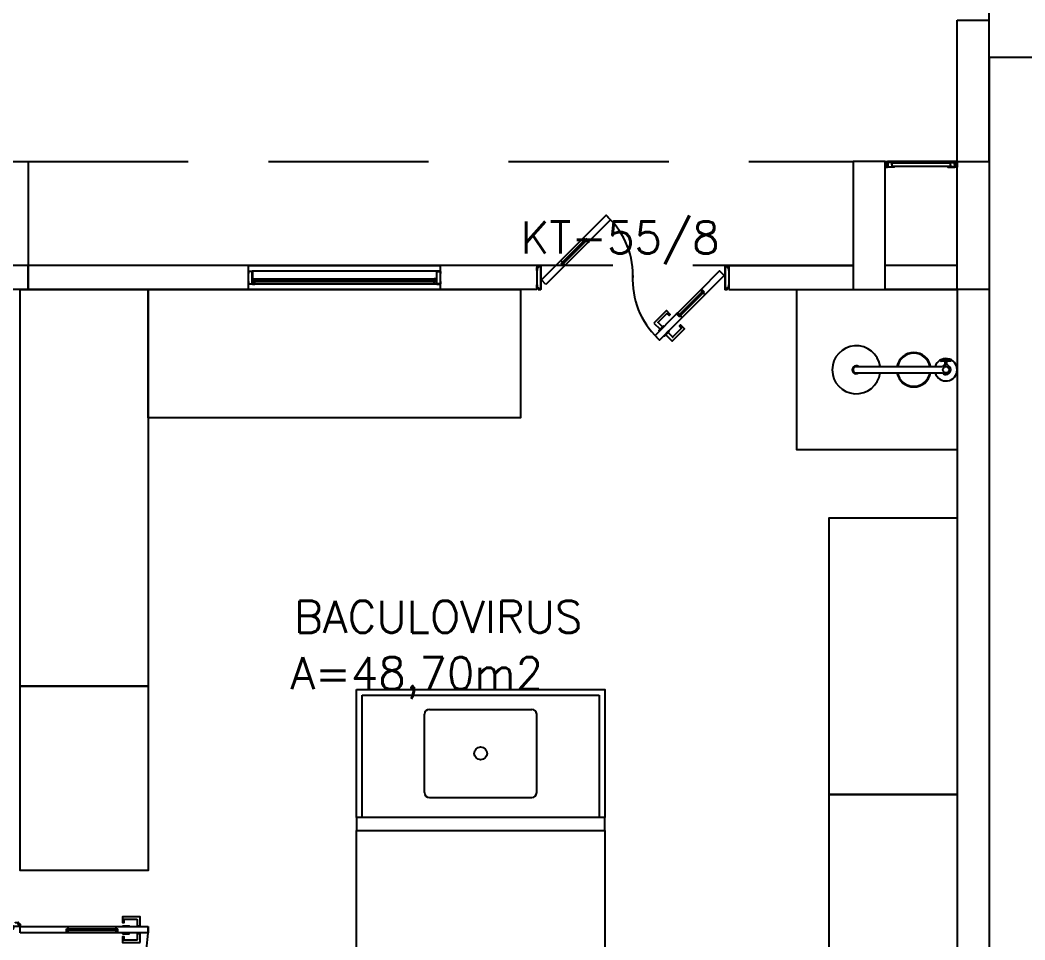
# Model space of a CAD drawing. Header units: millimetres. Extents: x 2128 to 2646, y 1972 to 2207.
# Drawn here: x 2432.61 to 2438.88, y 2131.78 to 2137.52 of the extents above; entities that cross this region are included whole.
import ezdxf

# ---------------------------------------------------------------- set-up
doc = ezdxf.new("R2010")
doc.units = ezdxf.units.MM
doc.linetypes.add('HIDDEN', pattern=[0.375, 0.25, -0.125])
for name, color, linetype in [('A-WC', 2, 'Continuous'), ('AR-ALV', 2, 'Continuous'), ('AR-BANCADAS', 1, 'Continuous'), ('AR-CHUVEIRO', 1, 'Continuous'), ('AR-ESQ', 1, 'Continuous'), ('AR-ESTC', 3, 'Continuous'), ('AR-INSERÇÃO', 4, 'Continuous'), ('AR-LAY-OUT-EQUIPAMENTOS', 1, 'Continuous'), ('AR-PEITORIL', 1, 'Continuous'), ('AR-PISO', 1, 'Continuous'), ('AR-PORTA', 1, 'Continuous'), ('BC- VISTA', 1, 'Continuous'), ('BC-CORTE', 14, 'Continuous'), ('BC-CUBA', 1, 'Continuous'), ('DT-ESQ-BAGUETE-C', 1, 'Continuous'), ('DT-ESQ-BAGUETE-V', 1, 'Continuous'), ('DT-ESQ-CHAPA DOBRADA-V', 1, 'Continuous'), ('DT-ESQ-MARCO-V', 1, 'Continuous'), ('DT-ESQ-PERFIL CADEIRA-C', 2, 'Continuous'), ('DT-ESQ-PERFIL CADEIRA-V', 2, 'Continuous'), ('DT-ESQ-PERFIL U-C', 2, 'Continuous'), ('DT-ESQ-VENEZIANA-C', 1, 'Continuous'), ('DT-ESQ-VENEZIANA-V', 1, 'Continuous'), ('DT-ESQ-VIDRO-C', 2, 'Continuous'), ('DT-TXTMOD', 1, 'Continuous'), ('ENDEREÇO', 2, 'Continuous'), ('ibio', 2, 'Continuous'), ('maçaneta', 1, 'Continuous'), ('mov', 1, 'Continuous'), ('PM-PERFIL U-C', 2, 'Continuous'), ('PM-VIDRO', 2, 'Continuous'), ('pm1', 2, 'Continuous'), ('pm2', 2, 'Continuous'), ('PROJ', 1, 'HIDDEN'), ('TEXTO', 2, 'Continuous'), ('Área', 2, 'Continuous')]:
    doc.layers.add(name, color=color, linetype=linetype)
doc.styles.add('S10', font='simplex.shx', dxfattribs={"height": 0.1})
doc.styles.add('UNB-100', font='simplex.shx', dxfattribs={"height": 0.2})
doc.styles.add('UNB1-100', font='simplex.shx', dxfattribs={"height": 0.2})

# ---------------------------------------------------------------- blocks, each defined once
blk = doc.blocks.new('BOX')
at = {"color": 1}
for p, q in [((-0.057, -0.1399), (-0.057, -0.1999)), ((-0.053, -0.1399), (-0.053, -0.1999)), ((-0.03, -0.1649), (-0.053, -0.1649)), ((-0.03, -0.1749), (-0.053, -0.1749)), ((-0.02, -0.7299), (-0.02, -0.1922)), ((0.02, -0.7299), (0.02, -0.1922))]:
    blk.add_line(p, q, dxfattribs=at)
blk.add_circle((0, -0.1699), 0.02, dxfattribs=at)
for centre, radius, start, end in [((0, -0.1699), 0.0699, 286.63481, 253.36519), ((-0.055, -0.1399), 0.002, 0, 180), ((0, -0.1699), 0.03, 311.81031, 228.18969), ((-0.055, -0.1999), 0.002, 180, 0), ((0, -0.3708), 0.1072, 100.75318, 259.24682), ((0, -0.3708), 0.1032, 100.75318, 259.24682), ((0, -0.3708), 0.1032, 280.75318, 79.24682), ((0, -0.3708), 0.1072, 280.75318, 79.24682), ((0, -0.7299), 0.15, 97.66226, 82.33774), ((0, -0.7299), 0.025, 143.1301, 36.8699), ((0, -0.7299), 0.02, 180, 0)]:
    blk.add_arc(centre, radius, start, end, dxfattribs=at)
blk = doc.blocks.new('chuvemerg-p')
at = {"layer": 'A-WC', "xscale": 4.000000000000012, "yscale": 4.000000000000012, "zscale": 4.000000000000012, "rotation": 315.0000000000003}
blk.add_blockref('BOX', (0, 0), dxfattribs=at)
blk = doc.blocks.new('chuveiro-emerg')
at = {"layer": 'AR-LAY-OUT-EQUIPAMENTOS'}
blk.add_lwpolyline([(0, 0.5), (1, 0.5), (1, -0.5), (0, -0.5)], close=True, dxfattribs=at)
at = {"layer": 'AR-LAY-OUT-EQUIPAMENTOS', "xscale": 0.250000000000002, "yscale": 0.250000000000002, "zscale": 0.250000000000002, "rotation": 135}
blk.add_blockref('chuvemerg-p', (-0.1, 0), dxfattribs=at)
blk = doc.blocks.new('EF01-P')
at = {"layer": 'DT-ESQ-BAGUETE-C', "ltscale": 0.1}
for points in [[(0.0015, 0.035), (0.015, 0.035), (0.015, 0.0335), (0.0015, 0.0335), (0.0015, 0.005), (0.015, 0.005), (0.015, 0.0035), (0.0015, 0.0035, -0.414214), (0, 0.005), (0, 0.0335, -0.414214)], [(0.4485, 0.035), (0.435, 0.035), (0.435, 0.0335), (0.4485, 0.0335), (0.4485, 0.005), (0.435, 0.005), (0.435, 0.0035), (0.4485, 0.0035, 0.414214), (0.45, 0.005), (0.45, 0.0335, 0.414214)]]:
    blk.add_lwpolyline(points, format="xyb", close=True, dxfattribs=at)
at = {"layer": 'DT-ESQ-PERFIL CADEIRA-C', "ltscale": 0.1}
for points in [[(0.01, 0.0015), (0.01, 0.003), (0.0015, 0.003, 1), (0.0015, 0), (0.015, 0, 0.414214), (0.0165, 0.0015), (0.0165, 0.0335), (0.043, 0.0335)], [(0.043, 0.0065), (0.018, 0.0065), (0.018, 0.0165), (0.0165, 0.0165), (0.0165, 0.0065, 0.414214), (0.018, 0.005), (0.043, 0.005), (0.0565, 0.005, 1), (0.0565, 0.008), (0.043, 0.008), (0.043, 0.02), (0.043, 0.032), (0.0565, 0.032, 1), (0.0565, 0.035), (0.043, 0.035), (0.0165, 0.035, 0.414214), (0.015, 0.0335), (0.015, 0.0015), (0.0015, 0.0015)], [(0.0415, 0.02), (0.0415, 0.032, -0.414214), (0.043, 0.0335), (0.0565, 0.0335)], [(0.0415, 0.02), (0.0415, 0.008, 0.414214), (0.043, 0.0065), (0.0565, 0.0065)], [(0.407, 0.0065), (0.432, 0.0065), (0.432, 0.0165), (0.4335, 0.0165), (0.4335, 0.0065, -0.414214), (0.432, 0.005), (0.407, 0.005), (0.3935, 0.005, -1), (0.3935, 0.008), (0.407, 0.008), (0.407, 0.02), (0.407, 0.032), (0.3935, 0.032, -1), (0.3935, 0.035), (0.407, 0.035), (0.4335, 0.035, -0.414214), (0.435, 0.0335), (0.435, 0.0015), (0.4485, 0.0015)], [(0.4085, 0.02), (0.4085, 0.032, 0.414214), (0.407, 0.0335), (0.3935, 0.0335)], [(0.4085, 0.02), (0.4085, 0.008, -0.414214), (0.407, 0.0065), (0.3935, 0.0065)], [(0.44, 0.0015), (0.44, 0.003), (0.4485, 0.003, -1), (0.4485, 0), (0.435, 0, -0.414214), (0.4335, 0.0015), (0.4335, 0.0335), (0.407, 0.0335)]]:
    blk.add_lwpolyline(points, format="xyb", dxfattribs=at)
at = {"layer": 'DT-ESQ-PERFIL CADEIRA-V', "ltscale": 0.1}
blk.add_line((0.015, 0), (0.435, 0), dxfattribs=at)
at = {"layer": 'DT-ESQ-VENEZIANA-C', "ltscale": 0.1}
for p, q in [((0.043, 0.0105), (0.407, 0.0105)), ((0.043, 0.009), (0.407, 0.009))]:
    blk.add_line(p, q, dxfattribs=at)
at = {"layer": 'DT-ESQ-VENEZIANA-V', "ltscale": 0.1}
blk.add_line((0.043, 0.031), (0.407, 0.031), dxfattribs=at)
blk = doc.blocks.new('ES-2P-1PAV-D')
at = {"layer": 'AR-PISO'}
for p, q in [((0, -0.775), (0, 0.775)), ((4.55, -0.775), (0, -0.775))]:
    blk.add_line(p, q, dxfattribs=at)
blk = doc.blocks.new('EF05B-P')
at = {"layer": 'DT-ESQ-BAGUETE-C', "ltscale": 0.1}
for points in [[(0.039, -0.05), (0.0255, -0.05), (0.0255, -0.0485), (0.039, -0.0485), (0.039, -0.0365), (0.0255, -0.0365), (0.0255, -0.035), (0.039, -0.035, -0.414214), (0.0405, -0.0365), (0.0405, -0.0485, -0.414214)], [(1.161, -0.05), (1.1745, -0.05), (1.1745, -0.0485), (1.161, -0.0485), (1.161, -0.0365), (1.1745, -0.0365), (1.1745, -0.035), (1.161, -0.035, 0.414214), (1.1595, -0.0365), (1.1595, -0.0485, 0.414214)]]:
    blk.add_lwpolyline(points, format="xyb", close=True, dxfattribs=at)
at = {"layer": 'DT-ESQ-BAGUETE-V', "ltscale": 0.1}
blk.add_line((1.161, -0.05), (0.039, -0.05), dxfattribs=at)
at = {"layer": 'DT-ESQ-CHAPA DOBRADA-V', "ltscale": 0.1}
blk.add_line((1.16, -0.067), (0.04, -0.067), dxfattribs=at)
at = {"layer": 'DT-ESQ-MARCO-V', "ltscale": 0.1}
for p, q in [((0.0235, -0.035), (1.1765, -0.035)), ((0.0235, -0.115), (1.1765, -0.115))]:
    blk.add_line(p, q, dxfattribs=at)
at = {"layer": 'DT-ESQ-PERFIL U-C', "ltscale": 0.1}
for points in [[(0.025, -0.0655), (0.025, -0.0655, 0.414214), (0.0235, -0.067), (0.0235, -0.1135), (0.0015, -0.1135), (0.0015, -0.1), (0, -0.1), (0, -0.1135, 0.414214), (0.0015, -0.115), (0.0235, -0.115, 0.414214), (0.025, -0.1135), (0.025, -0.067), (0.04, -0.067, 1), (0.04, -0.064), (0.025, -0.064), (0.025, -0.0365, 0.414214), (0.0235, -0.035), (0.0015, -0.035, 0.414214), (0, -0.0365), (0, -0.05), (0.0015, -0.05), (0.0015, -0.0365), (0.0235, -0.0365), (0.0235, -0.064, 0.414214), (0.025, -0.0655), (0.04, -0.0655)], [(1.175, -0.0655), (1.175, -0.0655, -0.414214), (1.1765, -0.067), (1.1765, -0.1135), (1.1985, -0.1135), (1.1985, -0.1), (1.2, -0.1), (1.2, -0.1135, -0.414214), (1.1985, -0.115), (1.1765, -0.115, -0.414214), (1.175, -0.1135), (1.175, -0.067), (1.16, -0.067, -1), (1.16, -0.064), (1.175, -0.064), (1.175, -0.0365, -0.414214), (1.1765, -0.035), (1.1985, -0.035, -0.414214), (1.2, -0.0365), (1.2, -0.05), (1.1985, -0.05), (1.1985, -0.0365), (1.1765, -0.0365), (1.1765, -0.064, -0.414214), (1.175, -0.0655), (1.16, -0.0655)]]:
    blk.add_lwpolyline(points, format="xyb", dxfattribs=at)
at = {"layer": 'DT-ESQ-VIDRO-C', "ltscale": 0.1}
blk.add_lwpolyline([(0.027, -0.062), (0.027, -0.052), (1.173, -0.052), (1.173, -0.062)], close=True, dxfattribs=at)
at = {"layer": 'DT-TXTMOD', "ltscale": 0.1, "style": 'S10', "flags": 3}
blk.add_attdef('EF05B', (0.05, 0), '', height=0.1, dxfattribs=at)
blk = doc.blocks.new('PM7B')
at = {"layer": 'maçaneta'}
for points in [[(0.7317, -0.2081), (0.7706, -0.247), (0.7848, -0.2329), (0.7576, -0.2056, -0.414214), (0.7576, -0.2035), (0.8131, -0.148), (0.8272, -0.1622), (0.8343, -0.1551), (0.8095, -0.1303)], [(0.806, -0.2824), (0.8449, -0.3213), (0.9227, -0.2435), (0.8979, -0.2187), (0.8908, -0.2258), (0.905, -0.2399), (0.8495, -0.2954, -0.414214), (0.8474, -0.2954), (0.8201, -0.2682)], [(0.8449, -0.3213), (0.806, -0.2824), (0.8201, -0.2682), (0.8474, -0.2954, 0.414214), (0.8495, -0.2954), (0.905, -0.2399), (0.8908, -0.2258), (0.8979, -0.2187), (0.9227, -0.2435)]]:
    blk.add_lwpolyline(points, format="xyb", close=True, dxfattribs=at)
for points in [[(0.7918, -0.2258), (0.7636, -0.2541), (0.7671, -0.2576), (0.7954, -0.2293)], [(0.7918, -0.2258), (0.7636, -0.2541), (0.7671, -0.2576), (0.7954, -0.2293)], [(0.8272, -0.2612), (0.7989, -0.2894), (0.7954, -0.2859), (0.8237, -0.2576)], [(0.8272, -0.2612), (0.7989, -0.2894), (0.7954, -0.2859), (0.8237, -0.2576)]]:
    blk.add_lwpolyline(points, close=True, dxfattribs=at)
at = {"layer": 'mov'}
for centre, start, end in [((0.0994, 0.0888), 356.80287, 46.39924), ((1.1006, 0.0612), 176.80287, 226.39924)]:
    blk.add_arc(centre, 0.5014, start, end, dxfattribs=at)
at = {"layer": 'PM-PERFIL U-C'}
for p, q in [((0, 0.12), (0, 0.1385)), ((0.0015, 0.14), (0.01, 0.14)), ((0.0105, 0.138), (0.002, 0.138)), ((0.002, 0.138), (0.002, 0.12)), ((0.01, 0.14), (0.01, 0.1485)), ((0.0115, 0.15), (0.0235, 0.15)), ((0.023, 0.148), (0.012, 0.148)), ((0.012, 0.148), (0.012, 0.1395)), ((0.023, 0.148), (0.023, 0.002)), ((0.025, 0.1485), (0.025, 0.0015)), ((1.175, 0.1485), (1.175, 0.0015)), ((1.1885, 0.15), (1.1765, 0.15)), ((1.177, 0.148), (1.188, 0.148)), ((1.177, 0.148), (1.177, 0.002)), ((1.188, 0.148), (1.188, 0.1395)), ((1.1895, 0.138), (1.198, 0.138)), ((1.19, 0.14), (1.19, 0.1485)), ((1.1985, 0.14), (1.19, 0.14)), ((1.198, 0.138), (1.198, 0.12)), ((1.2, 0.12), (1.2, 0.1385)), ((0.002, 0.12), (0, 0.12)), ((1.198, 0.12), (1.2, 0.12)), ((0, 0.0115), (0, 0.03)), ((0, 0.03), (0.002, 0.03)), ((0.01, 0.01), (0.0015, 0.01)), ((0.002, 0.03), (0.002, 0.012)), ((0.002, 0.012), (0.0105, 0.012)), ((0.01, 0.0015), (0.01, 0.01)), ((0.0235, 0), (0.0115, 0)), ((0.012, 0.0105), (0.012, 0.002)), ((0.012, 0.002), (0.023, 0.002)), ((1.1765, 0), (1.1885, 0)), ((1.188, 0.002), (1.177, 0.002)), ((1.188, 0.0105), (1.188, 0.002)), ((1.198, 0.012), (1.1895, 0.012)), ((1.19, 0.01), (1.1985, 0.01)), ((1.19, 0.0015), (1.19, 0.01)), ((1.198, 0.03), (1.198, 0.012)), ((1.2, 0.03), (1.198, 0.03)), ((1.2, 0.0115), (1.2, 0.03))]:
    blk.add_line(p, q, dxfattribs=at)
for centre, start, end in [((0.0015, 0.1385), 90, 180), ((0.0115, 0.1485), 90, 180), ((0.0105, 0.1395), 270, 0), ((0.0235, 0.1485), 0, 90), ((1.1765, 0.1485), 90, 180), ((1.1895, 0.1395), 180, 270), ((1.1885, 0.1485), 0, 90), ((1.1985, 0.1385), 0, 90), ((0.0015, 0.0115), 180, 270), ((0.0115, 0.0015), 180, 270), ((0.0105, 0.0105), 0, 90), ((0.0235, 0.0015), 269.93864, 0), ((1.1765, 0.0015), 180, 270.06136), ((1.1895, 0.0105), 90, 180), ((1.1885, 0.0015), 270, 0), ((1.1985, 0.0115), 270, 0)]:
    blk.add_arc(centre, 0.0015, start, end, dxfattribs=at)
at = {"layer": 'PM-VIDRO'}
for p, q in [((0.1607, 0.1707), (0.3021, 0.3122)), ((0.3092, 0.3051), (0.1677, 0.1637)), ((0.8908, -0.1551), (1.0323, -0.0137)), ((1.0393, -0.0207), (0.8979, -0.1622))]:
    blk.add_line(p, q, dxfattribs=at)
at = {"layer": 'pm1'}
for p, q in [((0.3021, 0.3122), (0.2915, 0.3228)), ((0.3021, 0.3122), (0.3092, 0.3192)), ((0.3268, 0.3016), (0.3092, 0.3192)), ((0.3162, 0.3122), (0.3092, 0.3051)), ((0.3198, 0.2945), (0.3092, 0.3051)), ((0.3268, 0.3016), (0.3198, 0.2945)), ((0.0296, 0.0609), (0.1501, 0.1813)), ((0.1783, 0.1531), (0.0579, 0.0326)), ((0.1501, 0.1813), (0.1607, 0.1707)), ((0.1536, 0.1637), (0.1607, 0.1707)), ((0.1713, 0.146), (0.1536, 0.1637)), ((0.1677, 0.1637), (0.1607, 0.1566)), ((0.1677, 0.1637), (0.1783, 0.1531)), ((0.1783, 0.1531), (0.1713, 0.146)), ((0.0579, 0.0326), (0.0296, 0.0609)), ((1.0217, -0.0031), (1.0287, 0.004)), ((1.0287, 0.004), (1.0464, -0.0137)), ((1.0323, -0.0137), (1.0393, -0.0066)), ((1.0464, -0.0137), (1.0393, -0.0207)), ((0.8732, -0.1516), (0.8802, -0.1445)), ((0.8732, -0.1516), (0.8908, -0.1692)), ((0.8802, -0.1445), (0.8908, -0.1551)), ((0.8838, -0.1622), (0.8908, -0.1551)), ((0.8979, -0.1622), (0.8908, -0.1692)), ((0.8979, -0.1622), (0.9085, -0.1728))]:
    blk.add_line(p, q, dxfattribs=at)
for points in [[(0.2915, 0.3228), (0.4329, 0.4642), (0.4612, 0.4359), (0.3198, 0.2945)], [(1.0323, -0.0137), (1.0217, -0.0031), (1.1421, 0.1174), (1.1704, 0.0891), (1.0499, -0.0313), (1.0393, -0.0207)], [(0.9085, -0.1728), (0.7671, -0.3142), (0.7388, -0.2859), (0.8732, -0.1516)]]:
    blk.add_lwpolyline(points, dxfattribs=at)
at = {"layer": 'pm2', "color": 1}
for p, q in [((0.1501, 0.1813), (0.2915, 0.3228)), ((0.3198, 0.2945), (0.1783, 0.1531)), ((0.8802, -0.1445), (1.0217, -0.0031)), ((1.0499, -0.0313), (0.9085, -0.1728))]:
    blk.add_line(p, q, dxfattribs=at)
blk = doc.blocks.new('PM3V')
at = {"layer": 'maçaneta'}
for points in [[(0.02, 0.9), (-0.035, 0.9), (-0.035, 0.79), (0, 0.79), (0, 0.8), (-0.02, 0.8), (-0.02, 0.8785, -0.414214), (-0.0185, 0.88), (0.02, 0.88)], [(0.125, 0.9), (0.07, 0.9), (0.07, 0.88), (0.1085, 0.88, -0.414214), (0.11, 0.8785), (0.11, 0.8), (0.09, 0.8), (0.09, 0.79), (0.125, 0.79)]]:
    blk.add_lwpolyline(points, format="xyb", close=True, dxfattribs=at)
for points in [[(0.02, 0.79), (0.02, 0.83), (0.025, 0.83), (0.025, 0.79)], [(0.07, 0.79), (0.07, 0.83), (0.065, 0.83), (0.065, 0.79)]]:
    blk.add_lwpolyline(points, close=True, dxfattribs=at)
at = {"layer": 'mov'}
blk.add_arc((0.025, 0.15), 0.8, 356.84716, 90, dxfattribs=at)
at = {"layer": 'PM-PERFIL U-C'}
for p, q in [((0, 0.12), (0, 0.1385)), ((0.0015, 0.14), (0.01, 0.14)), ((0.002, 0.138), (0.002, 0.12)), ((0.0105, 0.138), (0.002, 0.138)), ((0.01, 0.14), (0.01, 0.1485)), ((0.0115, 0.15), (0.0235, 0.15)), ((0.012, 0.148), (0.012, 0.1395)), ((0.023, 0.148), (0.012, 0.148)), ((0.023, 0.1085), (0.023, 0.148)), ((0.025, 0.1485), (0.025, 0.109)), ((0.825, 0.1485), (0.825, 0.109)), ((0.8385, 0.15), (0.8265, 0.15)), ((0.827, 0.148), (0.838, 0.148)), ((0.827, 0.1085), (0.827, 0.148)), ((0.838, 0.148), (0.838, 0.1395)), ((0.8395, 0.138), (0.848, 0.138)), ((0.84, 0.14), (0.84, 0.1485)), ((0.8485, 0.14), (0.84, 0.14)), ((0.848, 0.138), (0.848, 0.12)), ((0.85, 0.12), (0.85, 0.1385)), ((0.002, 0.12), (0, 0.12)), ((0.038, 0.107), (0.0245, 0.107)), ((0.0385, 0.109), (0.025, 0.109)), ((0.038, 0.107), (0.038, 0.002)), ((0.04, 0.1075), (0.04, 0.0015)), ((0.81, 0.1075), (0.81, 0.0015)), ((0.8115, 0.109), (0.825, 0.109)), ((0.812, 0.107), (0.8255, 0.107)), ((0.812, 0.107), (0.812, 0.002)), ((0.848, 0.12), (0.85, 0.12)), ((0, 0.03), (0.002, 0.03)), ((0, 0.0115), (0, 0.03)), ((0.01, 0.01), (0.0015, 0.01)), ((0.002, 0.03), (0.002, 0.012)), ((0.002, 0.012), (0.0105, 0.012)), ((0.01, 0.0015), (0.01, 0.01)), ((0.0385, 0), (0.0115, 0)), ((0.012, 0.0105), (0.012, 0.002)), ((0.012, 0.002), (0.038, 0.002)), ((0.8115, 0), (0.8385, 0)), ((0.838, 0.002), (0.812, 0.002)), ((0.838, 0.0105), (0.838, 0.002)), ((0.848, 0.012), (0.8395, 0.012)), ((0.84, 0.0015), (0.84, 0.01)), ((0.84, 0.01), (0.8485, 0.01)), ((0.85, 0.03), (0.848, 0.03)), ((0.848, 0.03), (0.848, 0.012)), ((0.85, 0.0115), (0.85, 0.03))]:
    blk.add_line(p, q, dxfattribs=at)
for centre, start, end in [((0.0015, 0.1385), 90, 180), ((0.0115, 0.1485), 90, 180), ((0.0105, 0.1395), 270, 0), ((0.0235, 0.1485), 360, 90), ((0.8265, 0.1485), 90, 180), ((0.8395, 0.1395), 180, 270), ((0.8385, 0.1485), 0, 90), ((0.8485, 0.1385), 0, 90), ((0.0245, 0.1085), 180, 270), ((0.0385, 0.1075), 0, 90), ((0.8115, 0.1075), 90, 180), ((0.8255, 0.1085), 270, 0), ((0.0015, 0.0115), 180, 270), ((0.0115, 0.0015), 180, 270), ((0.0105, 0.0105), 0, 90), ((0.0385, 0.0015), 269.93864, 0), ((0.8115, 0.0015), 180, 270.06136), ((0.8395, 0.0105), 90, 180), ((0.8385, 0.0015), 270, 0), ((0.8485, 0.0115), 270, 0)]:
    blk.add_arc(centre, 0.0015, start, end, dxfattribs=at)
at = {"layer": 'PM-VIDRO', "color": 1}
for p, q in [((0.04, 0.45), (0.04, 0.75)), ((0.05, 0.75), (0.05, 0.45))]:
    blk.add_line(p, q, dxfattribs=at)
at = {"layer": 'pm1'}
for p, q in [((0.025, 0.95), (0.065, 0.95)), ((0.025, 0.75), (0.025, 0.95)), ((0.065, 0.95), (0.065, 0.76)), ((0.065, 0.76), (0.04, 0.76)), ((0.04, 0.75), (0.04, 0.76)), ((0.05, 0.76), (0.05, 0.75)), ((0.065, 0.76), (0.065, 0.75)), ((0.04, 0.75), (0.025, 0.75)), ((0.065, 0.75), (0.05, 0.75)), ((0.025, 0.15), (0.025, 0.45)), ((0.04, 0.45), (0.025, 0.45)), ((0.04, 0.44), (0.04, 0.45)), ((0.065, 0.44), (0.04, 0.44)), ((0.065, 0.45), (0.05, 0.45)), ((0.05, 0.45), (0.05, 0.44)), ((0.065, 0.45), (0.065, 0.44)), ((0.065, 0.44), (0.065, 0.15)), ((0.065, 0.15), (0.025, 0.15))]:
    blk.add_line(p, q, dxfattribs=at)
at = {"layer": 'pm2'}
for p, q in [((0.025, 0.45), (0.025, 0.75)), ((0.065, 0.75), (0.065, 0.45)), ((0.025, 0.15), (0.025, 0.109)), ((0.025, 0.109), (0.035, 0.109)), ((0.8252, 0.109), (0.8152, 0.109)), ((0.8152, 0), (0.8402, 0)), ((0.8402, 0.01), (0.8502, 0.01)), ((0.8402, 0), (0.8402, 0.01))]:
    blk.add_line(p, q, dxfattribs=at)
blk = doc.blocks.new('BCP15')
at = {"layer": 'BC- VISTA'}
blk.add_lwpolyline([(0.8, 0), (0.8, -1.725), (0, -1.725), (0, 0)], close=True, dxfattribs=at)
blk = doc.blocks.new('BCP18')
at = {"layer": 'BC- VISTA'}
blk.add_lwpolyline([(0.8, 0), (0.8, -2.475), (0, -2.475), (0, 0)], close=True, dxfattribs=at)
blk = doc.blocks.new('BCP17')
at = {"layer": 'BC- VISTA'}
blk.add_lwpolyline([(0.8, 0), (0.8, -2.325), (0, -2.325), (0, 0)], close=True, dxfattribs=at)
blk = doc.blocks.new('BCP10')
at = {"layer": 'BC- VISTA'}
blk.add_lwpolyline([(0.8, 0), (0.8, -1.15), (0, -1.15), (0, 0)], close=True, dxfattribs=at)
blk = doc.blocks.new('BCP24')
at = {"layer": 'BC- VISTA'}
blk.add_lwpolyline([(1.55, 0), (1.55, -1.65), (0, -1.65), (0, 0)], close=True, dxfattribs=at)
blk = doc.blocks.new('BCP22')
at = {"layer": 'BC- VISTA'}
for p, q in [((0.035, 0.845), (1.515, 0.845)), ((0.035, 0.08), (0.035, 0.845)), ((1.515, 0.845), (1.515, 0.08))]:
    blk.add_line(p, q, dxfattribs=at)
blk.add_lwpolyline([(0, 0.88), (1.55, 0.88), (1.55, 0.08), (0, 0.08)], close=True, dxfattribs=at)
at = {"layer": 'BC-CORTE'}
blk.add_lwpolyline([(1.55, 0), (1.55, 0.08), (0, 0.08), (0, 0)], close=True, dxfattribs=at)
at = {"layer": 'BC-CUBA'}
for p, q in [((0.455, 0.7555), (1.095, 0.7555)), ((0.425, 0.2355), (0.425, 0.7255)), ((1.125, 0.2355), (1.125, 0.7255)), ((0.455, 0.2055), (1.095, 0.2055))]:
    blk.add_line(p, q, dxfattribs=at)
blk.add_circle((0.775, 0.4805), 0.04, dxfattribs=at)
for centre, start, end in [((0.455, 0.7255), 90, 180), ((1.095, 0.7255), 0, 90), ((0.455, 0.2355), 180, 270), ((1.095, 0.2355), 270, 360)]:
    blk.add_arc(centre, 0.03, start, end, dxfattribs=at)

msp = doc.modelspace()

# ---------------------------------------------------------------- linework, layer by layer
at = {"layer": 'AR-ALV'}
for p, q in [((2438.4615, 2137.5226), (2438.6615, 2137.5226)), ((2438.4615, 2136.6401), (2438.4615, 2137.5226)), ((2438.6615, 2136.6401), (2438.6615, 2137.5226)), ((2434.0365, 2135.9901), (2432.6615, 2135.9901)), ((2432.6615, 2135.8401), (2432.6615, 2135.9901)), ((2434.0365, 2135.8401), (2434.0365, 2135.9901)), ((2435.8365, 2135.9901), (2434.6365, 2135.9901)), ((2435.2365, 2135.8401), (2435.2365, 2135.9901)), ((2435.8365, 2135.9901), (2435.8365, 2135.8401)), ((2437.0365, 2135.9901), (2437.0365, 2135.8401)), ((2437.0365, 2135.9901), (2437.8115, 2135.9901)), ((2438.4615, 2135.9901), (2438.0115, 2135.9901)), ((2434.0365, 2135.8401), (2432.6615, 2135.8401)), ((2435.8365, 2135.8401), (2435.2365, 2135.8401)), ((2437.0365, 2135.8401), (2437.8115, 2135.8401)), ((2438.4615, 2135.8401), (2438.0115, 2135.8401)), ((2438.4615, 2135.8401), (2438.4615, 2127.5151)), ((2438.6615, 2135.8401), (2438.6615, 2127.5151))]:
    msp.add_line(p, q, dxfattribs=at)
at = {"layer": 'AR-ESTC'}
for p, q in [((2432.4615, 2136.6401), (2432.6615, 2136.6401)), ((2432.6615, 2136.6401), (2432.6615, 2135.8401)), ((2438.0115, 2136.6401), (2437.8115, 2136.6401)), ((2437.8115, 2136.6401), (2437.8115, 2135.8401)), ((2438.0115, 2135.8401), (2438.0115, 2136.6401)), ((2438.4615, 2136.6401), (2438.6615, 2136.6401)), ((2438.4615, 2135.8401), (2438.4615, 2136.6401)), ((2438.6615, 2136.6401), (2438.6615, 2135.8401)), ((2432.6615, 2135.8401), (2432.4615, 2135.8401)), ((2437.8115, 2135.8401), (2438.0115, 2135.8401)), ((2438.6615, 2135.8401), (2438.4615, 2135.8401))]:
    msp.add_line(p, q, dxfattribs=at)
at = {"layer": 'AR-PEITORIL'}
for p, q in [((2434.0365, 2135.9901), (2435.2365, 2135.9901)), ((2435.2365, 2135.8401), (2434.0365, 2135.8401))]:
    msp.add_line(p, q, dxfattribs=at)
at = {"layer": 'ibio'}
msp.add_lwpolyline([(2438.6615, 2143.5651), (2438.6615, 2138.8401), (2445.0115, 2138.8401), (2445.0115, 2132.4651), (2441.6115, 2132.4651), (2441.6115, 2137.2901), (2438.6615, 2137.2901), (2438.6615, 2126.9151)], dxfattribs=at)
at = {"layer": 'PROJ', "ltscale": 4}
for p, q in [((2372.6615, 2136.6401), (2437.8115, 2136.6401)), ((2437.8115, 2136.6401), (2437.8115, 2135.9901)), ((2437.8115, 2135.9901), (2399.4117, 2135.9901))]:
    msp.add_line(p, q, dxfattribs=at)

# ---------------------------------------------------------------- block references
at = {"layer": 'AR-BANCADAS'}
for name, p in [('BCP18', (2432.6115, 2135.8401)), ('BCP15', (2437.6615, 2134.4151)), ('BCP10', (2432.6115, 2133.3651)), ('BCP22', (2434.7115, 2132.4651)), ('BCP15', (2437.6615, 2132.6901)), ('BCP24', (2434.7115, 2132.4651))]:
    msp.add_blockref(name, p, dxfattribs=at)
at = {"layer": 'AR-BANCADAS', "rotation": 90}
msp.add_blockref('BCP17', (2433.4115, 2135.0401), dxfattribs=at)
at = {"layer": 'AR-CHUVEIRO', "rotation": 180}
msp.add_blockref('chuveiro-emerg', (2438.4615, 2135.3401), dxfattribs=at)
at = {"layer": 'AR-ESQ', "rotation": 180}
for name, p in [('EF01-P', (2438.4615, 2136.6401)), ('EF05B-P', (2435.2365, 2135.8401))]:
    msp.add_blockref(name, p, dxfattribs=at)
at = {"layer": 'AR-INSERÇÃO'}
msp.add_blockref('ES-2P-1PAV-D', (2438.6615, 2138.0651), dxfattribs=at)
at = {"layer": 'AR-PORTA'}
msp.add_blockref('PM7B', (2435.8365, 2135.8401), dxfattribs=at)
at = {"layer": 'AR-PORTA', "rotation": 270}
msp.add_blockref('PM3V', (2432.4615, 2131.8903), dxfattribs=at)

# ---------------------------------------------------------------- texts
at = {"layer": 'ENDEREÇO', "style": 'UNB1-100'}
msp.add_text('KT-55/8', height=0.2, dxfattribs=at).set_placement((2435.7357, 2136.0659))
at = {"layer": 'TEXTO', "style": 'UNB-100'}
msp.add_text('BACULOVIRUS', height=0.2, dxfattribs=at).set_placement((2434.3216, 2133.6985))
at = {"layer": 'Área', "style": 'UNB-100'}
msp.add_text('A=48,70m2', height=0.2, dxfattribs=at).set_placement((2434.2991, 2133.3464))

doc.saveas('drawing.dxf')
